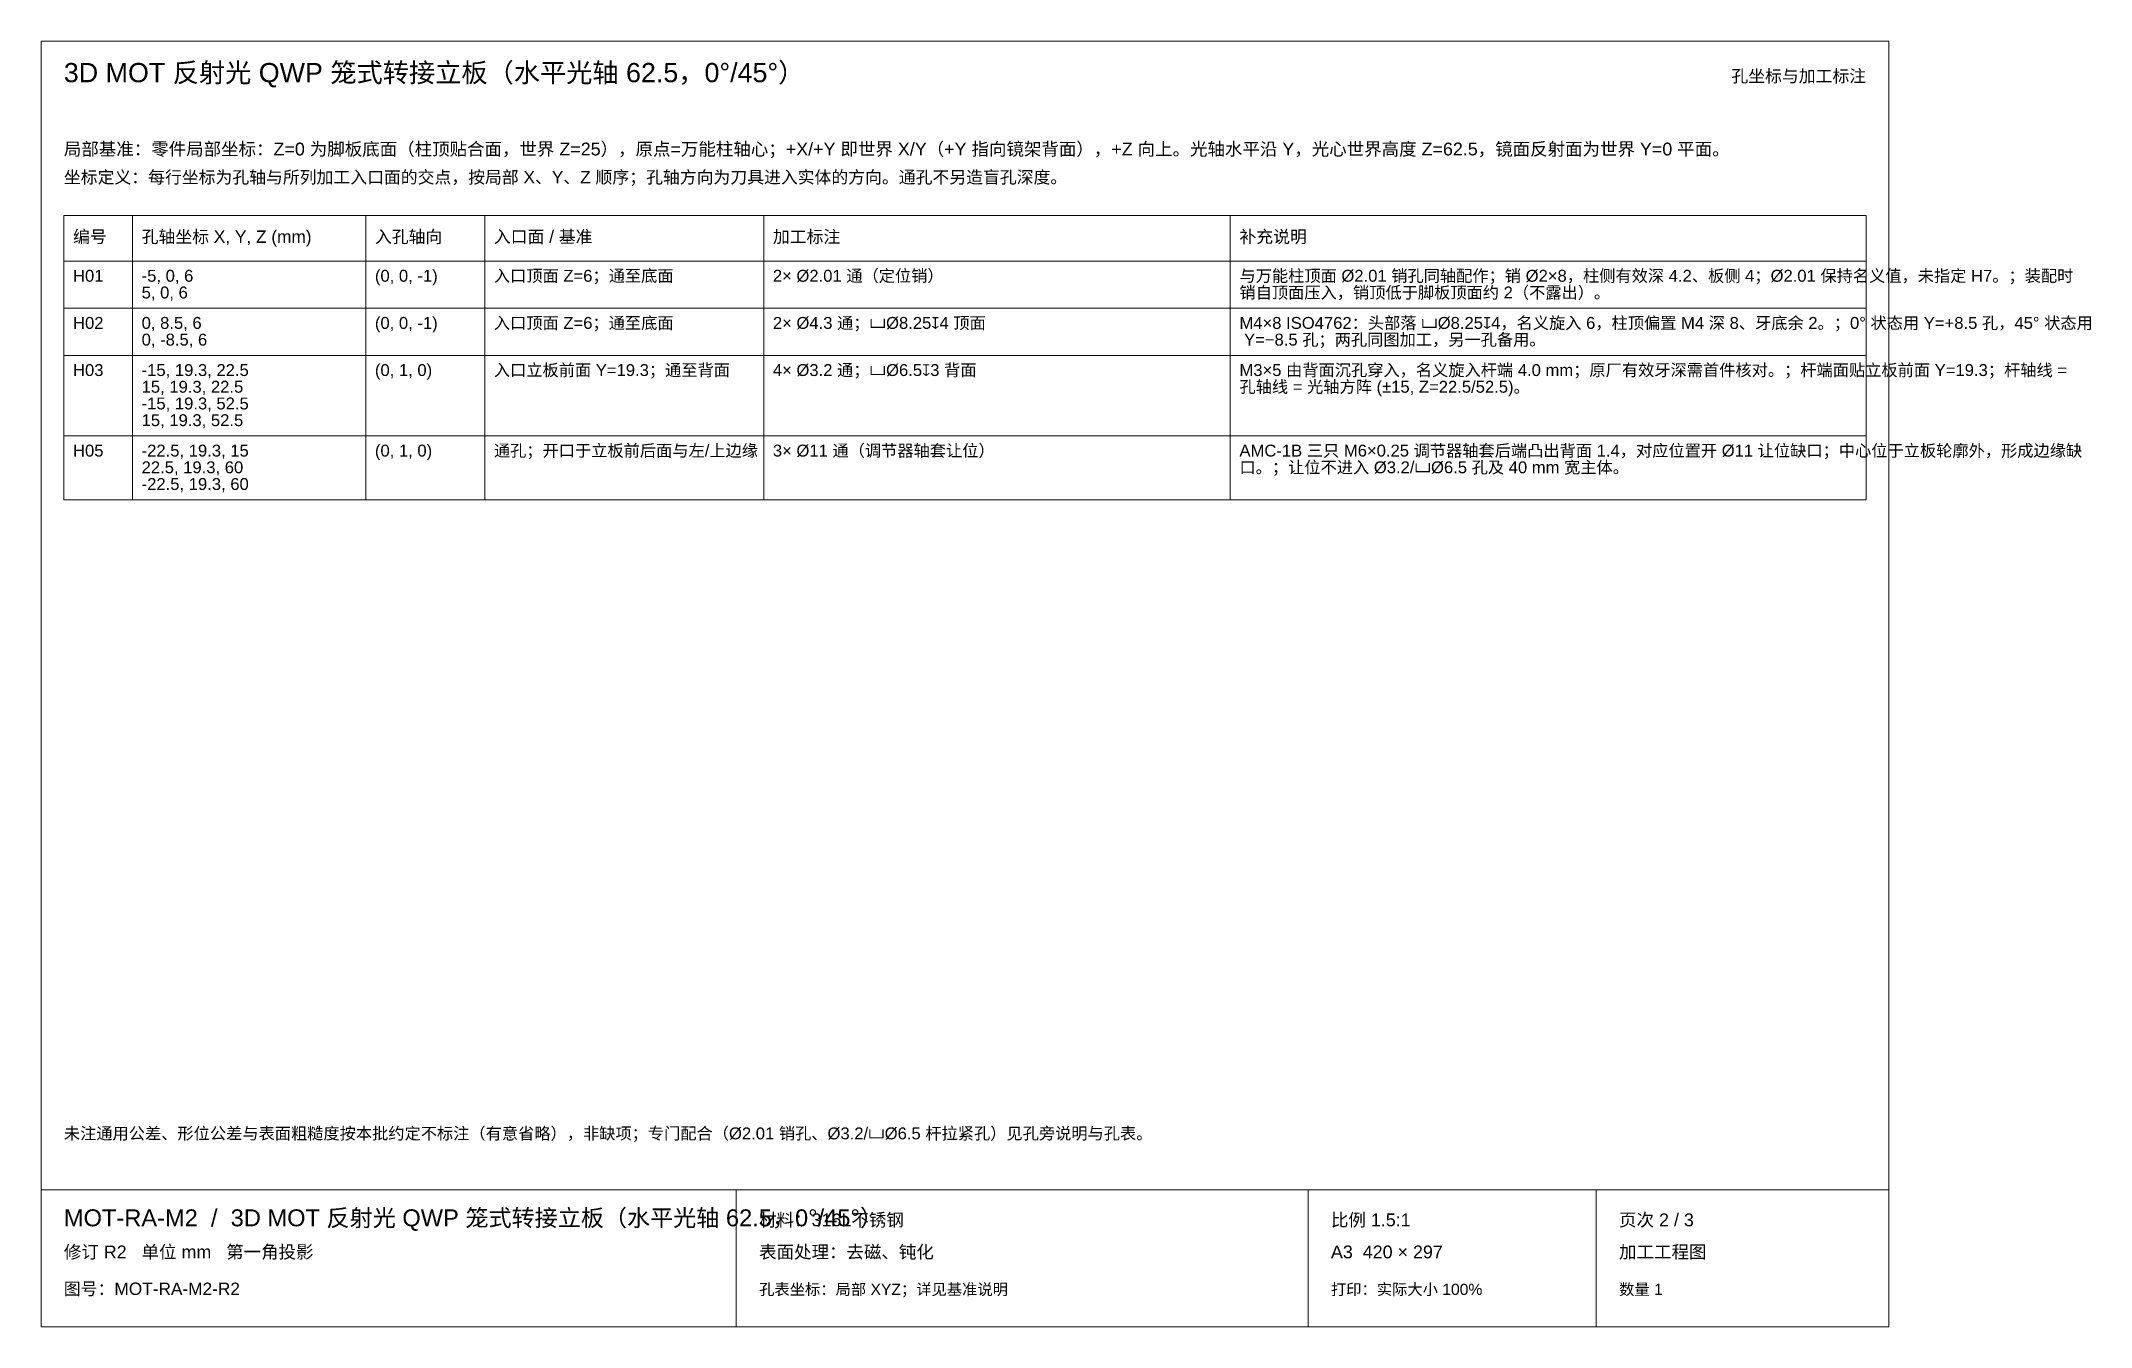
# Paper-space layout '02_孔表及加工说明' of a CAD drawing. Header units: millimetres. Extents: x 8 to 456, y 8 to 289.
import ezdxf
from ezdxf.enums import TextEntityAlignment as Align

# ---------------------------------------------------------------- set-up
doc = ezdxf.new("R2010")
doc.units = ezdxf.units.MM
doc.header["$LTSCALE"] = 0.666667
doc.layers.add('ANNOTATIONS', color=7, linetype='CONTINUOUS', lineweight=18)
doc.styles.add('CJK', font='Arial Unicode.ttf')

psp = doc.layouts.new('02_孔表及加工说明')

# ---------------------------------------------------------------- linework, layer by layer
at = {"layer": 'ANNOTATIONS'}
for p, q in [((412, 289), (8, 289)), ((8, 289), (8, 8)), ((412, 8), (412, 289)), ((28, 250.9), (13, 250.9)), ((13, 250.9), (13, 240.9)), ((28, 240.9), (28, 250.9)), ((79, 250.9), (28, 250.9)), ((28, 250.9), (28, 240.9)), ((79, 240.9), (79, 250.9)), ((105, 250.9), (79, 250.9)), ((79, 250.9), (79, 240.9)), ((105, 240.9), (105, 250.9)), ((166, 250.9), (105, 250.9)), ((105, 250.9), (105, 240.9)), ((166, 240.9), (166, 250.9)), ((268, 250.9), (166, 250.9)), ((166, 250.9), (166, 240.9)), ((268, 240.9), (268, 250.9)), ((407, 250.9), (268, 250.9)), ((268, 250.9), (268, 240.9)), ((407, 240.9), (407, 250.9)), ((13, 240.9), (28, 240.9)), ((28, 240.9), (13, 240.9)), ((13, 240.9), (13, 230.6)), ((28, 240.9), (79, 240.9)), ((28, 230.6), (28, 240.9)), ((79, 240.9), (28, 240.9)), ((28, 240.9), (28, 230.6)), ((79, 240.9), (105, 240.9)), ((79, 230.6), (79, 240.9)), ((105, 240.9), (79, 240.9)), ((79, 240.9), (79, 230.6)), ((105, 240.9), (166, 240.9)), ((105, 230.6), (105, 240.9)), ((166, 240.9), (105, 240.9)), ((105, 240.9), (105, 230.6)), ((166, 240.9), (268, 240.9)), ((166, 230.6), (166, 240.9)), ((268, 240.9), (166, 240.9)), ((166, 240.9), (166, 230.6)), ((268, 240.9), (407, 240.9)), ((268, 230.6), (268, 240.9)), ((407, 240.9), (268, 240.9)), ((268, 240.9), (268, 230.6)), ((407, 230.6), (407, 240.9)), ((13, 230.6), (28, 230.6)), ((28, 230.6), (13, 230.6)), ((13, 230.6), (13, 220.3)), ((28, 230.6), (79, 230.6)), ((28, 220.3), (28, 230.6)), ((79, 230.6), (28, 230.6)), ((28, 230.6), (28, 220.3)), ((79, 230.6), (105, 230.6)), ((79, 220.3), (79, 230.6)), ((105, 230.6), (79, 230.6)), ((79, 230.6), (79, 220.3)), ((105, 230.6), (166, 230.6)), ((105, 220.3), (105, 230.6)), ((166, 230.6), (105, 230.6)), ((105, 230.6), (105, 220.3)), ((166, 230.6), (268, 230.6)), ((166, 220.3), (166, 230.6)), ((268, 230.6), (166, 230.6)), ((166, 230.6), (166, 220.3)), ((268, 230.6), (407, 230.6)), ((268, 220.3), (268, 230.6)), ((407, 230.6), (268, 230.6)), ((268, 230.6), (268, 220.3)), ((407, 220.3), (407, 230.6)), ((13, 220.3), (28, 220.3)), ((28, 220.3), (13, 220.3)), ((13, 220.3), (13, 202.7)), ((28, 220.3), (79, 220.3)), ((28, 202.7), (28, 220.3)), ((79, 220.3), (28, 220.3)), ((28, 220.3), (28, 202.7)), ((79, 220.3), (105, 220.3)), ((79, 202.7), (79, 220.3)), ((105, 220.3), (79, 220.3)), ((79, 220.3), (79, 202.7)), ((105, 220.3), (166, 220.3)), ((105, 202.7), (105, 220.3)), ((166, 220.3), (105, 220.3)), ((105, 220.3), (105, 202.7)), ((166, 220.3), (268, 220.3)), ((166, 202.7), (166, 220.3)), ((268, 220.3), (166, 220.3)), ((166, 220.3), (166, 202.7)), ((268, 220.3), (407, 220.3)), ((268, 202.7), (268, 220.3)), ((407, 220.3), (268, 220.3)), ((268, 220.3), (268, 202.7)), ((407, 202.7), (407, 220.3)), ((13, 202.7), (28, 202.7)), ((28, 202.7), (13, 202.7)), ((13, 202.7), (13, 188.75)), ((28, 202.7), (79, 202.7)), ((28, 188.75), (28, 202.7)), ((79, 202.7), (28, 202.7)), ((28, 202.7), (28, 188.75)), ((79, 202.7), (105, 202.7)), ((79, 188.75), (79, 202.7)), ((105, 202.7), (79, 202.7)), ((79, 202.7), (79, 188.75)), ((105, 202.7), (166, 202.7)), ((105, 188.75), (105, 202.7)), ((166, 202.7), (105, 202.7)), ((105, 202.7), (105, 188.75)), ((166, 202.7), (268, 202.7)), ((166, 188.75), (166, 202.7)), ((268, 202.7), (166, 202.7)), ((166, 202.7), (166, 188.75)), ((268, 202.7), (407, 202.7)), ((268, 188.75), (268, 202.7)), ((407, 202.7), (268, 202.7)), ((268, 202.7), (268, 188.75)), ((407, 188.75), (407, 202.7)), ((13, 188.75), (28, 188.75)), ((28, 188.75), (79, 188.75)), ((79, 188.75), (105, 188.75)), ((105, 188.75), (166, 188.75)), ((166, 188.75), (268, 188.75)), ((268, 188.75), (407, 188.75)), ((8, 38), (412, 38)), ((160, 8), (160, 38)), ((285, 8), (285, 38)), ((348, 8), (348, 38)), ((8, 8), (412, 8))]:
    psp.add_line(p, q, dxfattribs=at)

# ---------------------------------------------------------------- texts
at = {"layer": 'ANNOTATIONS', "style": 'CJK'}
for s, height, p in [('3D MOT 反射光 QWP 笼式转接立板（水平光轴 62.5，0°/45°）', 4.2, (13, 280)), ('局部基准：零件局部坐标：Z=0 为脚板底面（柱顶贴合面，世界 Z=25），原点=万能柱轴心；+X/+Y 即世界 X/Y（+Y 指向镜架背面），+Z 向上。光轴水平沿 Y，光心世界高度 Z=62.5，镜面反射面为世界 Y=0 平面。', 2.8, (13, 264)), ('坐标定义：每行坐标为孔轴与所列加工入口面的交点，按局部 X、Y、Z 顺序；孔轴方向为刀具进入实体的方向。通孔不另造盲孔深度。', 2.7, (13, 257.9)), ('编号', 2.7, (15, 244.9)), ('孔轴坐标 X, Y, Z (mm)', 2.7, (30, 244.9)), ('入孔轴向', 2.7, (81, 244.9)), ('入口面 / 基准', 2.7, (107, 244.9)), ('加工标注', 2.7, (168, 244.9)), ('补充说明', 2.7, (270, 244.9)), ('H01', 2.6, (15, 236.4)), ('-5, 0, 6', 2.6, (30, 236.4)), ('(0, 0, -1)', 2.6, (81, 236.4)), ('入口顶面 Z=6；通至底面', 2.6, (107, 236.4)), ('2× Ø2.01 通（定位销）', 2.6, (168, 236.4)), ('与万能柱顶面 Ø2.01 销孔同轴配作；销 Ø2×8，柱侧有效深 4.2、板侧 4；Ø2.01 保持名义值，未指定 H7。；装配时', 2.6, (270, 236.4)), ('5, 0, 6', 2.6, (30, 232.75)), ('销自顶面压入，销顶低于脚板顶面约 2（不露出）。', 2.6, (270, 232.75)), ('H02', 2.6, (15, 226.1)), ('0, 8.5, 6', 2.6, (30, 226.1)), ('(0, 0, -1)', 2.6, (81, 226.1)), ('入口顶面 Z=6；通至底面', 2.6, (107, 226.1)), ('2× Ø4.3 通；⌴Ø8.25↧4 顶面', 2.6, (168, 226.1)), ('M4×8 ISO4762：头部落 ⌴Ø8.25↧4，名义旋入 6，柱顶偏置 M4 深 8、牙底余 2。；0° 状态用 Y=+8.5 孔，45° 状态用', 2.6, (270, 226.1)), ('0, -8.5, 6', 2.6, (30, 222.45)), (' Y=−8.5 孔；两孔同图加工，另一孔备用。', 2.6, (270, 222.45)), ('H03', 2.6, (15, 215.8)), ('-15, 19.3, 22.5', 2.6, (30, 215.8)), ('(0, 1, 0)', 2.6, (81, 215.8)), ('入口立板前面 Y=19.3；通至背面', 2.6, (107, 215.8)), ('4× Ø3.2 通；⌴Ø6.5↧3 背面', 2.6, (168, 215.8)), ('孔轴线 = 光轴方阵 (±15, Z=22.5/52.5)。', 2.6, (270, 212.15)), ('M3×5 由背面沉孔穿入，名义旋入杆端 4.0 mm；原厂有效牙深需首件核对。；杆端面贴立板前面 Y=19.3；杆轴线 = ', 2.6, (270, 215.8)), ('-15, 19.3, 52.5', 2.6, (30, 208.5)), ('15, 19.3, 22.5', 2.6, (30, 212.15)), ('15, 19.3, 52.5', 2.6, (30, 204.85)), ('H05', 2.6, (15, 198.2)), ('-22.5, 19.3, 15', 2.6, (30, 198.2)), ('(0, 1, 0)', 2.6, (81, 198.2)), ('通孔；开口于立板前后面与左/上边缘', 2.6, (107, 198.2)), ('3× Ø11 通（调节器轴套让位）', 2.6, (168, 198.2)), ('AMC-1B 三只 M6×0.25 调节器轴套后端凸出背面 1.4，对应位置开 Ø11 让位缺口；中心位于立板轮廓外，形成边缘缺', 2.6, (270, 198.2)), ('口。；让位不进入 Ø3.2/⌴Ø6.5 孔及 40 mm 宽主体。', 2.6, (270, 194.55)), ('-22.5, 19.3, 60', 2.6, (30, 190.9)), ('22.5, 19.3, 60', 2.6, (30, 194.55)), ('未注通用公差、形位公差与表面粗糙度按本批约定不标注（有意省略），非缺项；专门配合（Ø2.01 销孔、Ø3.2/⌴Ø6.5 杆拉紧孔）见孔旁说明与孔表。', 2.6, (13, 49)), ('MOT-RA-M2  /  3D MOT 反射光 QWP 笼式转接立板（水平光轴 62.5，0°/45°）', 3.7, (13, 30)), ('材料：316L不锈钢', 2.8, (165, 30)), ('比例 1.5:1', 2.8, (290, 30)), ('页次 2 / 3', 2.8, (353, 30)), ('修订 R2   单位 mm   第一角投影', 2.8, (13, 23)), ('表面处理：去磁、钝化', 2.8, (165, 23)), ('A3  420 × 297', 2.8, (290, 23)), ('加工工程图', 2.8, (353, 23)), ('图号：MOT-RA-M2-R2', 2.7, (13, 15)), ('孔表坐标：局部 XYZ；详见基准说明', 2.45, (165, 15)), ('打印：实际大小 100%', 2.45, (290, 15)), ('数量 1', 2.45, (353, 15))]:
    psp.add_text(s, height=height, dxfattribs=at).set_placement(p)
psp.add_text('孔坐标与加工标注', height=2.7, dxfattribs=at).set_placement((407, 280), align=Align.RIGHT)

doc.saveas('drawing.dxf')
